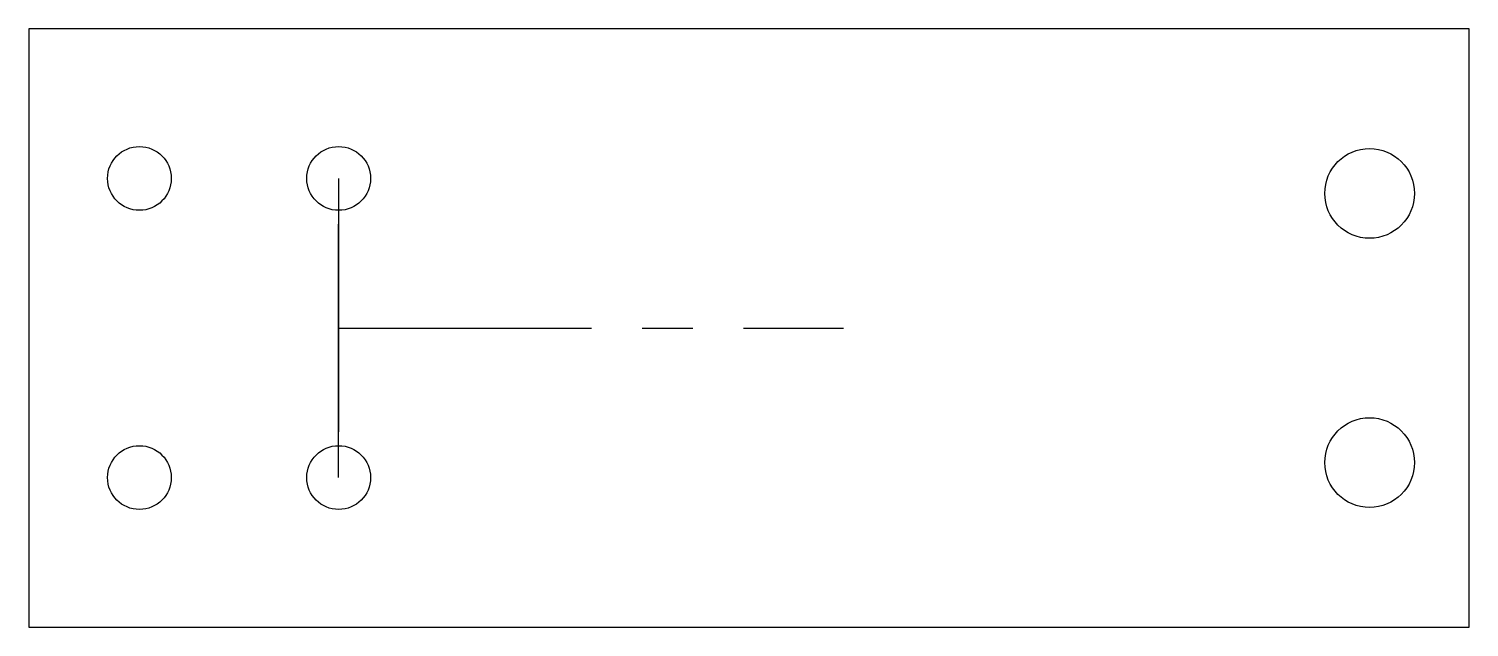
# Model space of a CAD drawing. Header units: millimetres. Extents: x -23.7 to 48.6, y -7 to 23.
import ezdxf

# ---------------------------------------------------------------- set-up
doc = ezdxf.new("R2010")
doc.units = ezdxf.units.MM
doc.linetypes.add('CENTERX2', pattern=[20.32, 12.7, -2.54, 2.54, -2.54])

msp = doc.modelspace()

# ---------------------------------------------------------------- linework, layer by layer
at = {"color": 7, "linetype": 'Continuous', "lineweight": 25}
for p, q in [((-23.748, 22.998), (-23.748, -7.002)), ((48.555, 22.998), (-23.748, 22.998)), ((48.555, -7.002), (48.555, 22.998)), ((-23.748, -7.002), (48.555, -7.002))]:
    msp.add_line(p, q, dxfattribs=at)
at = {"color": 7, "linetype": 'CENTERX2'}
for p, q in [((-8.195, 15.498), (-8.195, 0.498)), ((-8.195, 0.498), (-8.195, 15.498)), ((-8.195, 7.998), (14.516, 7.998)), ((-8.195, 7.998), (17.143, 7.998))]:
    msp.add_line(p, q, dxfattribs=at)
at = {"color": 7, "linetype": 'Continuous', "lineweight": 25}
for centre, radius in [((-18.195, 15.498), 1.6), ((-8.195, 15.498), 1.6), ((43.555, 14.748), 2.25), ((43.555, 1.248), 2.25), ((-18.195, 0.498), 1.6), ((-8.195, 0.498), 1.6)]:
    msp.add_circle(centre, radius, dxfattribs=at)

doc.saveas('drawing.dxf')
